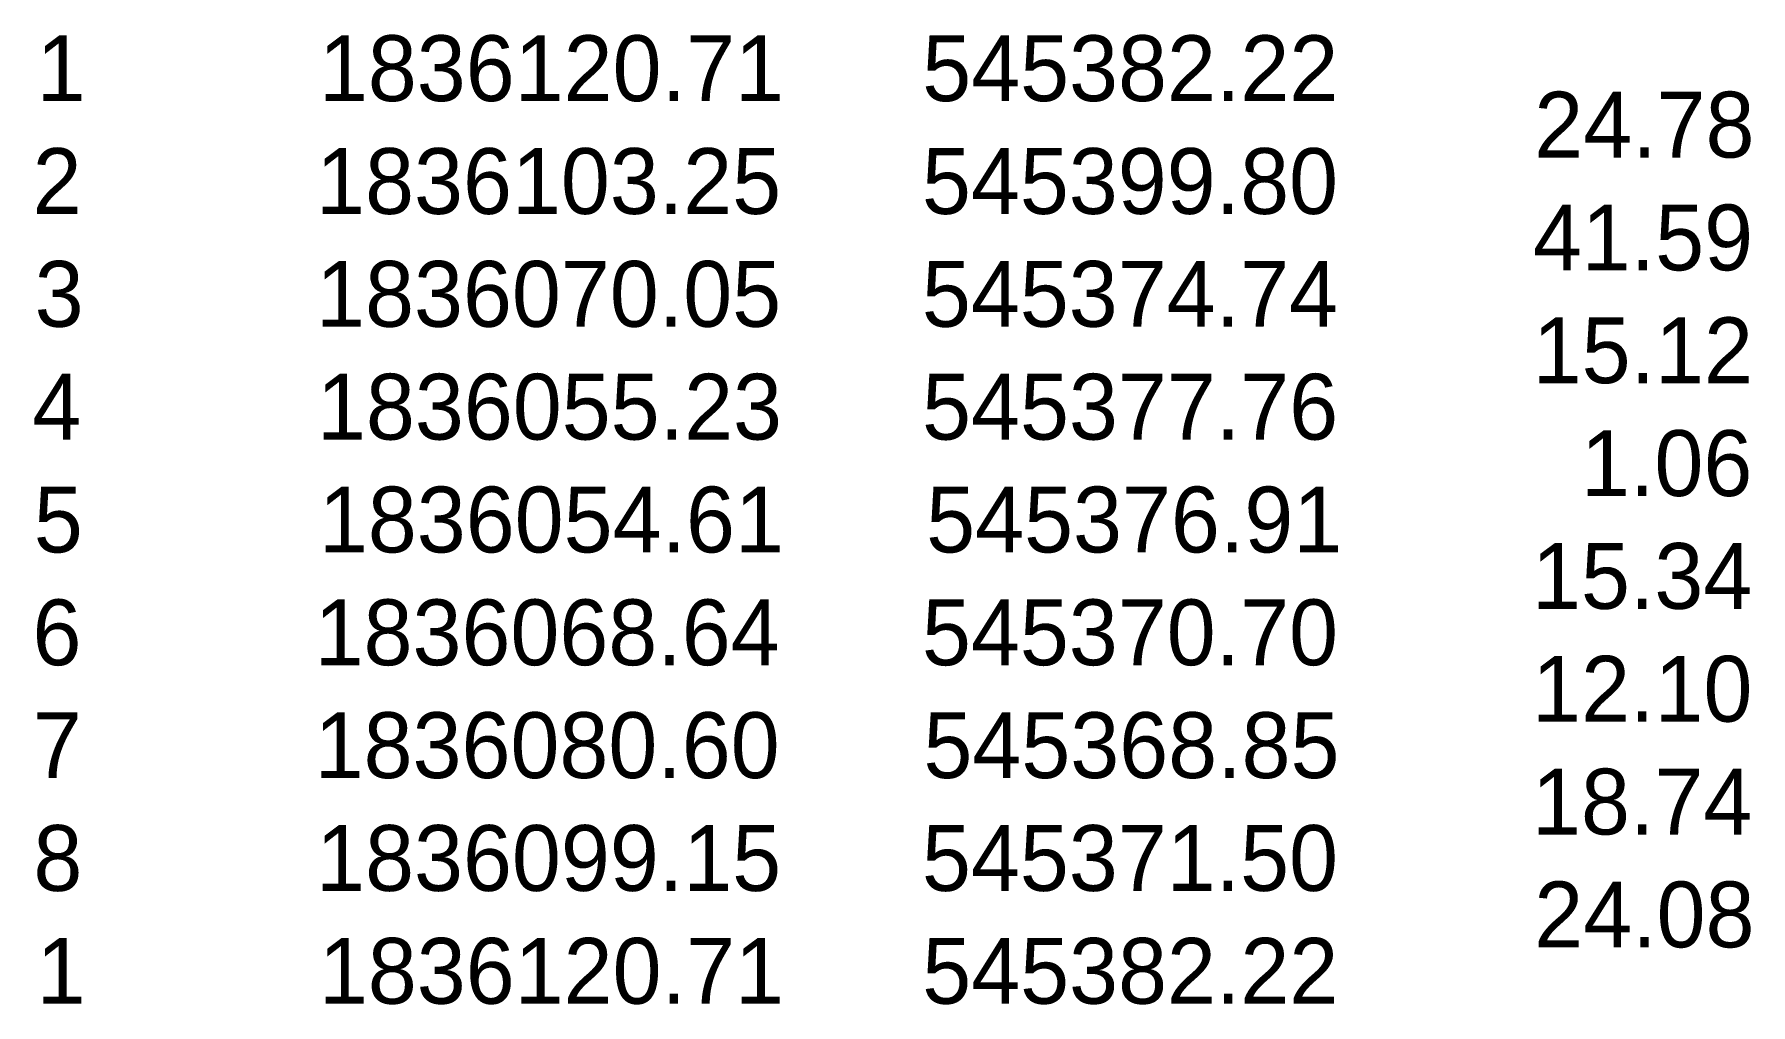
# Model space of a CAD drawing. Extents: x 544569 to 546236, y 1835465 to 1836242.
# Drawn here: x 544569.4 to 544655.5, y 1835465.1 to 1835513.9 of the extents above; entities that cross this region are included whole.
import ezdxf

# ---------------------------------------------------------------- set-up
doc = ezdxf.new("R2010")
doc.units = 0
doc.layers.add('Level 53', color=7, linetype='Continuous')

msp = doc.modelspace()

# ---------------------------------------------------------------- texts
at = {"layer": 'Level 53'}
for s, p in [('1', (544569.48, 1835510.517)), ('1836120.71', (544583.654, 1835510.517)), ('545382.22', (544613.95, 1835510.517)), ('24.78', (544644.68, 1835507.684)), ('2', (544569.282, 1835504.851)), ('1836103.25', (544583.516, 1835504.851)), ('545399.80', (544613.936, 1835504.851)), ('41.59', (544644.609, 1835502.019)), ('3', (544569.384, 1835499.186)), ('1836070.05', (544583.516, 1835499.186)), ('545374.74', (544613.933, 1835499.186)), ('15.12', (544644.603, 1835496.353)), ('4', (544569.265, 1835493.52)), ('1836055.23', (544583.558, 1835493.52)), ('545377.76', (544613.942, 1835493.52)), ('1.06', (544647.029, 1835490.687)), ('5', (544569.341, 1835487.854)), ('1836054.61', (544583.654, 1835487.854)), ('545376.91', (544614.148, 1835487.854)), ('15.34', (544644.569, 1835485.021)), ('6', (544569.274, 1835482.189)), ('1836068.64', (544583.439, 1835482.189)), ('545370.70', (544613.936, 1835482.189)), ('12.10', (544644.574, 1835479.356)), ('7', (544569.29, 1835476.523)), ('1836080.60', (544583.442, 1835476.523)), ('545368.85', (544614.01, 1835476.523)), ('18.74', (544644.569, 1835473.69)), ('8', (544569.32, 1835470.857)), ('1836099.15', (544583.516, 1835470.857)), ('545371.50', (544613.936, 1835470.857)), ('24.08', (544644.68, 1835468.024)), ('1', (544569.48, 1835465.191)), ('1836120.71', (544583.654, 1835465.191)), ('545382.22', (544613.95, 1835465.191))]:
    msp.add_text(s, height=3.305, dxfattribs=at).set_placement(p)

doc.saveas('drawing.dxf')
